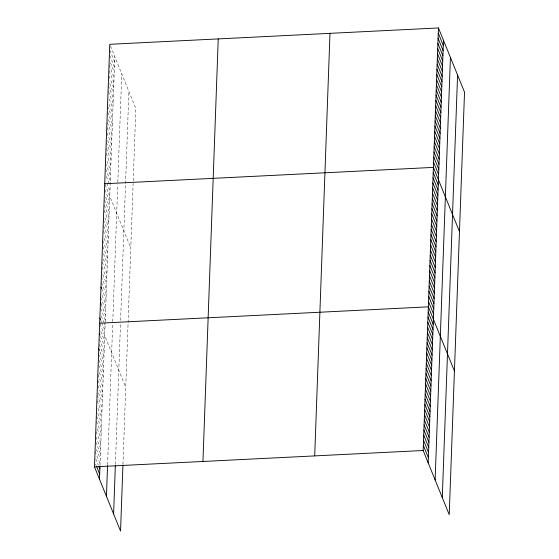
<?xml version="1.0" encoding="UTF-8"?>
<svg xmlns="http://www.w3.org/2000/svg" width="559" height="559" viewBox="0 0 559 559"><rect width="100%" height="100%" fill="white"/><g stroke="black" fill="none" stroke-linecap="round" stroke-linejoin="round"><path stroke-width="0.42" stroke-dasharray="2.79 2.1" d="M99.998 465.542L105.169 322.648M105.204 321.788L114.791 56.676M107.594 464.69L112.708 323.395M112.771 321.677L117.718 184.812M117.816 182.234L121.736 73.774M115.399 464.347L120.485 323.801M120.611 320.356L128.891 91.397M122.959 464.347L133.126 183.38M133.224 180.802L135.837 108.495L110.081 45.076M109.892 50.24L114.609 61.839M109.711 55.404L114.42 67.003M110.465 62.887L114.232 72.167M109.019 64.956L114.043 77.331M109.152 70.895L113.861 82.494M108.963 76.059L113.673 87.658M109.718 83.543L113.484 92.829M108.271 85.618L113.295 97.993M108.404 91.557L113.114 103.156M109.159 99.041L112.925 108.32M108.97 104.205L112.736 113.484M107.524 106.273L112.548 118.648M107.656 112.212L112.366 123.812M108.411 119.696L112.177 128.975M107.279 122.54L111.989 134.139M107.09 127.704L111.8 139.31M106.909 132.867L111.618 144.474M107.663 140.358L111.43 149.637M106.217 142.426L111.241 154.801M106.343 148.366L111.059 159.965M106.161 153.529L110.871 165.129M106.916 161.013L110.682 170.292M105.469 163.081L110.493 175.456M105.595 169.021L110.312 180.62M106.357 176.504L110.123 185.791M106.797 183.219L109.934 190.954M105.036 184.519L130.792 247.937M104.847 189.683L109.564 201.282M105.609 197.166L109.375 206.446M104.477 200.01L109.187 211.609M104.288 205.174L108.998 216.773M104.1 210.338L108.816 221.937M104.861 217.821L108.628 227.101M103.415 219.897L108.439 232.271M103.541 225.829L108.25 237.435M103.359 231L108.069 242.599M104.114 238.483L107.88 247.763M102.667 240.552L107.691 252.927M102.793 246.491L107.503 258.09M103.548 253.975L107.321 263.254M103.366 259.138L107.132 268.418M102.234 261.982L106.944 273.582M102.045 267.146L106.755 278.752M102.8 274.63L106.573 283.916M101.361 276.705L106.385 289.08M101.486 282.644L106.196 294.244M101.612 288.577L106.007 299.407M102.052 295.292L105.826 304.571M100.613 297.36L105.637 309.735M101.053 304.075L105.448 314.899M100.55 308.463L105.267 320.062M101.305 315.947L103.82 322.138M104.135 322.906L105.078 325.233M100.494 319.566L101.438 321.886M101.752 322.662L104.889 330.397M99.991 323.961L125.747 387.38M100.746 331.41L104.519 340.69M100.564 336.539L104.33 345.818M99.432 339.348L104.149 350.954M99.25 344.484L103.96 356.083M100.005 351.932L103.771 361.212M98.566 353.973L103.59 366.348M98.691 359.877L103.401 371.476M98.51 365.006L103.219 376.605M99.264 372.455L103.031 381.741M97.825 374.495L102.849 386.87M97.951 380.399L102.66 391.999M97.762 385.528L102.472 397.128M98.524 392.984L102.29 402.263M97.077 395.017L102.101 407.392M97.21 400.922L101.92 412.521M97.965 408.377L101.731 417.657M97.776 413.506L101.549 422.786M96.651 416.315L101.361 427.914M96.462 421.444L101.172 433.05M97.224 428.9L100.99 438.179M96.092 431.709L100.802 443.308M95.91 436.838L100.62 448.444M95.722 441.973L100.431 453.573M96.476 449.422L100.25 458.701M95.037 451.462L100.061 463.837M95.792 458.911L98.307 465.095M95.61 464.04L96.239 465.591"/><path stroke-width="0.84" d="M122.931 465.2L120.548 531.05L94.478 466.856L109.767 44.301L438.452 27.95L464.522 92.144L449.233 514.699L423.163 450.505L438.452 27.95M99.502 479.224L99.97 466.402M106.448 496.329L107.566 465.542M113.603 513.952L115.371 465.207M202.945 461.454L218.234 38.906M314.696 455.899L329.985 33.344M428.187 462.88L443.476 40.325M435.133 479.978L450.421 57.423M442.288 497.601L457.576 75.046M104.722 183.743L433.407 167.393L459.477 231.587M99.677 323.186L428.362 306.835L454.432 371.029M94.478 466.856L423.163 450.505M438.263 33.114L443.287 45.489M438.081 38.278L443.105 50.652M437.893 43.441L442.917 55.816M437.704 48.605L442.728 60.98M437.515 53.776L442.539 66.144M437.334 58.94L442.358 71.314M437.145 64.103L442.169 76.478M436.956 69.267L441.98 81.642M436.768 74.431L441.792 86.806M436.586 79.595L441.61 91.969M436.397 84.758L441.421 97.133M436.209 89.922L441.233 102.297M436.02 95.086L441.044 107.461M435.838 100.257L440.862 112.625M435.65 105.42L440.674 117.795M435.461 110.584L440.485 122.959M435.272 115.748L440.303 128.123M435.091 120.912L440.115 133.287M434.902 126.075L439.926 138.45M434.713 131.239L439.737 143.614M434.525 136.403L439.556 148.778M434.343 141.567L439.367 153.942M434.154 146.737L439.178 159.105M433.966 151.901L438.99 164.276M433.784 157.065L438.808 169.44M433.595 162.229L438.619 174.604M433.218 172.556L438.242 184.931M433.036 177.72L438.06 190.095M432.848 182.884L437.872 195.259M432.659 188.048L437.683 200.422M432.47 193.218L437.494 205.586M432.289 198.382L437.313 210.757M432.1 203.546L437.124 215.921M431.911 208.71L436.935 221.084M431.723 213.873L436.747 226.248M431.541 219.037L436.565 231.412M431.352 224.201L436.376 236.576M431.164 229.365L436.188 241.74M430.975 234.528L435.999 246.903M430.793 239.699L435.817 252.067M430.605 244.863L435.629 257.231M430.416 250.027L435.44 262.402M430.227 255.19L435.251 267.565M430.046 260.354L435.07 272.729M429.857 265.518L434.881 277.893M429.668 270.682L434.692 283.057M429.48 275.846L434.511 288.22M429.298 281.009L434.322 293.384M429.109 286.18L434.133 298.548M428.921 291.344L433.945 303.712M428.732 296.508L433.763 308.882M428.55 301.671L433.574 314.046M428.173 311.964L433.204 324.339M427.991 317.1L433.015 329.468M427.803 322.229L432.827 334.603M427.621 327.357L432.645 339.732M427.432 332.486L432.456 344.861M427.251 337.622L432.275 349.997M427.062 342.751L432.086 355.126M426.873 347.88L431.904 360.255M426.692 353.015L431.716 365.39M426.503 358.144L431.527 370.519M426.321 363.273L431.345 375.648M426.133 368.409L431.157 380.784M425.951 373.538L430.975 385.913M425.762 378.667L430.786 391.041M425.574 383.802L430.605 396.17M425.392 388.931L430.416 401.306M425.203 394.06L430.227 406.435M425.022 399.196L430.046 411.564M424.833 404.325L429.857 416.7M424.651 409.454L429.675 421.828M424.463 414.582L429.487 426.957M424.274 419.718L429.305 432.093M424.092 424.847L429.116 437.222M423.904 429.976L428.928 442.351M423.722 435.112L428.746 447.486M423.533 440.24L428.557 452.615M423.352 445.369L428.376 457.744M100.983 287.033L101.612 288.577M100.424 302.524L101.053 304.075M99.865 318.022L100.494 319.566M99.306 333.443L99.935 334.995M98.747 348.837L99.376 350.388M98.936 466.646L99.879 468.966M96.553 466.36L99.691 474.095"/></g></svg>
